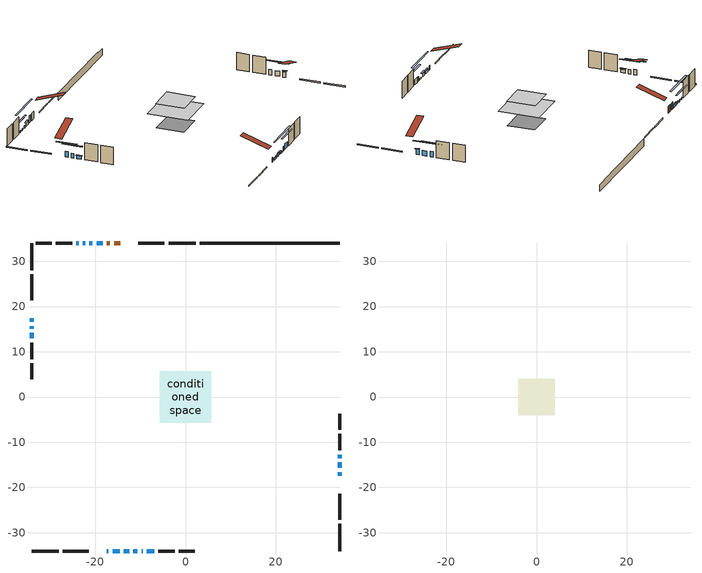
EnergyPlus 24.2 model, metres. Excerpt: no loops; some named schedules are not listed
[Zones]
conditioned space
 floor adiabatic (AdiabaticFloorConstruction): -5.64,-5.64 -5.64,5.64 5.64,5.64 5.64,-5.64 z3.04
 floor foundation (Slab1 construction): -3.91,-3.81 -3.91,3.81 3.91,3.81 3.91,-3.81 z-1.49
 wall outside (RimJoist1 construction): 2.22,34.04 -3.76,34.04 / -34.04,-34.04 -28.06,-34.04 / -34.04,34.04 -34.04,28.06 / 34.04,-34.04 34.04,-28.06 z0.6:0.9
 wall outside (RimJoist2 construction): -4.69,34.04 -10.48,34.04 / -27.13,-34.04 -21.34,-34.04 / -34.04,27.13 -34.04,21.34 / 34.04,-27.13 34.04,-21.34 z0.6:0.9
 wall outside (AdiabaticWallConstruction 1): -14.38,34.04 -15.78,34.04 / -16.71,34.04 -17.41,34.04 z0.6:2.63
 wall outside (AdiabaticWallConstruction): -17.44,-34.04 -17.02,-34.04 / -34.04,15.69 -34.04,15.08 / -9.7,-34.04 -9.49,-34.04 z0.6:1.82; -34.04,17.43 -34.04,16.62 / 34.04,-17.43 34.04,-16.62 / 34.04,-13.54 34.04,-12.73 z0.6:2.13; -18.34,34.04 -19.64,34.04 z0.6:1.41; -16.1,-34.04 -14.57,-34.04 z0.6:1.21; -13.64,-34.04 -12.42,-34.04 / -34.04,14.15 -34.04,12.93 z0.6:1.52; -20.56,34.04 -21.23,34.04 z0.6:1.31; -11.5,-34.04 -10.63,-34.04 z0.6:0.86; 34.04,-15.69 34.04,-14.47 z0.6:2.02; -22.15,34.04 -22.67,34.04 / -23.59,34.04 -24.11,34.04 z0.6:1.11; -8.57,-34.04 -6.94,-34.04 z0.6:2.12
 wall outside (Wall1 construction): -25.03,34.04 -28.65,34.04 / -6.01,-34.04 -2.39,-34.04 / -34.04,12 -34.04,8.38 / 34.04,-11.8 34.04,-8.18 z0.6:5.48
 wall outside (Wall2 construction): -29.58,34.04 -33.11,34.04 / -1.46,-34.04 2.07,-34.04 / -34.04,7.45 -34.04,3.92 / 34.04,-7.25 34.04,-3.72 z0.6:5.48
 wall foundation (FoundationWall1 construction): 3.15,34.04,-1.49 3.15,34.04,0.6 30.95,34.04,0.6 30.95,34.04,0.38 34.04,34.04,0.38 34.04,34.04,-1.49
 window (WindowConstruction 12): -17.43,-34.04 -17.02,-34.04 z0.6:1.82
 window (WindowConstruction 5): -34.04,17.43 -34.04,16.62 z0.6:2.12
 window (WindowConstruction 6): -34.04,15.69 -34.04,15.08 z0.6:1.82
 window (WindowConstruction 7): 34.04,-17.43 34.04,-16.62 z0.6:2.12
 window (WindowConstruction 8): -18.34,34.04 -19.64,34.04 z0.6:1.41
 window (WindowConstruction 9): -16.09,-34.04 -14.57,-34.04 z0.6:1.21
 window (WindowConstruction 10): -13.64,-34.04 -12.42,-34.04 z0.6:1.51
 window (WindowConstruction 11): -34.04,14.15 -34.04,12.93 z0.6:1.51
 window (WindowConstruction 14): -20.57,34.04 -21.23,34.04 z0.6:1.31
 window (WindowConstruction 15): -11.49,-34.04 -10.63,-34.04 z0.6:0.85
 window (WindowConstruction 13): -9.7,-34.04 -9.5,-34.04 z0.6:1.82
 window (WindowConstruction): 34.04,-15.69 34.04,-14.47 z0.6:2.02
 window (WindowConstruction 1): 34.04,-13.54 34.04,-12.73 z0.6:2.12
 window (WindowConstruction 2): -22.16,34.04 -22.67,34.04 z0.6:1.11
 window (WindowConstruction 3): -23.6,34.04 -24.1,34.04 z0.6:1.11
 window (WindowConstruction 4): -8.57,-34.04 -6.94,-34.04 z0.6:2.12
 door (Door): -14.38,34.04 -15.78,34.04 z0.6:2.63
 door (Door 1): -16.71,34.04 -17.41,34.04 z0.6:2.63
 ceiling adiabatic (AdiabaticFloorConstruction): 5.64,-5.64 5.64,5.64 -5.64,5.64 -5.64,-5.64 z3.04
attic - vented
 floor to conditioned space (Floor1 construction Reversed): -3.99,-3.99 -3.99,3.99 3.99,3.99 3.99,-3.99 z5.48
 roof outside (Roof1 construction): -13.45,34.04,5.48 -13.45,26.27,8.07 -11.41,26.27,8.07 -11.41,34.04,5.48; -18.36,-34.04,5.48 -18.36,-26.27,8.07 -20.41,-26.27,8.07 -20.41,-34.04,5.48; -34.04,18.36,5.48 -26.27,18.36,8.07 -26.27,20.41,8.07 -34.04,20.41,5.48; 34.04,-18.36,5.48 26.27,-18.36,8.07 26.27,-20.41,8.07 34.04,-20.41,5.48
shading: -34.04,14.09 -34.04,19.96 -34.45,19.96 -34.45,14.09 z4.65; -34.04,12.55 -34.04,18.22 -34.45,18.22 -34.45,12.55 z4.35; 34.04,-16.42 34.04,-17.63 34.45,-17.63 34.45,-16.42 z2.33; -19.84,34.04 -18.14,34.04 -18.14,34.45 -19.84,34.45 z1.61; -14.37,-34.04 -16.3,-34.04 -16.3,-34.45 -14.37,-34.45 z1.41; -12.22,-34.04 -13.84,-34.04 -13.84,-34.45 -12.22,-34.45 z1.72; -34.04,12.73 -34.04,14.35 -34.45,14.35 -34.45,12.73 z1.72; -26.38,34.04 -15.41,34.04 -15.41,34.45 -26.38,34.45 z6.46; -5.48,-34.04 -16.64,-34.04 -16.64,-34.45 -5.48,-34.45 z6; 34.04,-11.94 34.04,-18.22 34.45,-18.22 34.45,-11.94 z4.55; 34.04,-10.2 34.04,-16.07 34.45,-16.07 34.45,-10.2 z4.65; -25.2,34.04 -19.63,34.04 -19.63,34.45 -25.2,34.45 z3.64; -26.63,34.04 -21.07,34.04 -21.07,34.45 -26.63,34.45 z3.64; -4.41,-34.04 -11.1,-34.04 -11.1,-34.45 -4.41,-34.45 z4.65
[Building]
Building 1: Terrain=Suburbs
[Site:Location]
Trenton AP_ON: Latitude {deg}=44.12; Longitude {deg}=-77.53; Time Zone {hr}=-5; Elevation {m}=86; Keep Site Location Information=Yes
[Site:GroundTemperature:Shallow]
3.8015, 1.8568, 1.70106, 2.62392, 6.3287, 10.0162, 13.2131, 15.2382, 15.4103, 13.7632, 10.6478, 7.07342
[Site:WaterMainsTemperature]
Calculation Method=Schedule; Temperature Schedule=mains temperature schedule
[Material] Roughness=Rough; Thermal Absorptance=0.9
Name | Thickness {m} | Conductivity {W/m-K} | Density {kg/m3} | Specific Heat {J/kg-K} | Solar Absorptance | Visible Absorptance
asphalt or fiberglass shingles | 0.00635 | 0.162714 | 1121.4 | 1465.45 | 0.4 | 0.4
ceiling stud and cavity | 0.1397 | 0.1003 | 65.682 | 1177.47 | 0.7 | 0.7
concrete 4.0 in. | 0.1016 | 1.803125 | 2242.8 | 837.4 | 0.7 | 0.7
concrete 8.0 in. | 0.2032 | 1.803125 | 2242.8 | 837.4 | 0.7 | 0.7
door material | 0.04445 | 0.188738 | 512.64 | 1214.23 | 0.7 | 0.7
door material 1 | 0.04445 | 0.327969 | 512.64 | 1214.23 | 0.7 | 0.7
exterior vertical ins | 0.013954 | 0.029427 | 32.04 | 1214.23 | 0.7 | 0.7
floor covering | 0.0127 | 0.0433444 | 54.468 | 1339.84 | 0.6 | 0.6
floor rigid ins; wall rigid ins | 0.512978 | 0.029427 | 32.04 | 1214.23 | 0.7 | 0.7
floor stud and cavity | 0.1397 | 1.75129 | 37.0049 | 1207.88 | 0.7 | 0.7
furniture material conditioned space 1 | 0.1524 | 0.115458 | 640.8 | 1214.23 | 0.6 | 0.6
gypsum board | 0.0127 | 0.160291 | 801 | 837.4 | 0.6 | 0.6
gypsum board 1 | 0.0127 | 0.160291 | 801 | 837.4 | 0.7 | 0.7
osb sheathing 0.5 in. | 0.0127 | 0.115458 | 512.64 | 1214.23 | 0.7 | 0.7
osb sheathing 0.75 in. | 0.01905 | 0.115458 | 512.64 | 1214.23 | 0.7 | 0.7
osb sheathing 2.0 in. | 0.0508 | 0.115458 | 512.64 | 1214.23 | 0.7 | 0.7
rim joist stud and cavity | 0.0508 | 0.141021 | 125.044 | 1163.47 | 0.6 | 0.6
rim joist stud and cavity 1 | 0.0508 | 0.107068 | 50.32683 | 1063.81 | 0.6 | 0.6
slab rigid ins | 0.00025908 | 0.029427 | 32.04 | 1214.23 | 0.7 | 0.7
wall stud and cavity | 0.1397 | 0.219171 | 139.0536 | 1170.24 | 0.7 | 0.7
wall stud and cavity 1 | 0.1397 | 0.218567 | 139.0536 | 1170.24 | 0.7 | 0.7
wall stud and cavity 2 | 0.0889 | 0.380278 | 52.3479 | 1209.89 | 0.7 | 0.7
wall stud and cavity 3 | 0.0889 | 0.391764 | 83.0341 | 1211.67 | 0.7 | 0.7
wood siding | 0.0254 | 0.102417 | 544.68 | 1172.36 | 0.4 | 0.4
wood siding 1; wood siding 2; wood siding 3 | 0.0254 | 0.102417 | 544.68 | 1172.36 | 0.7 | 0.7
[WindowMaterial:SimpleGlazingSystem]
Name | U-Factor {W/m2-K} | Solar Heat Gain Coefficient
WindowMaterial | 2.424506 | 0.63
WindowMaterial 1 | 2.46993 | 0.61
WindowMaterial 10 | 5.31574 | 0.67
WindowMaterial 11 | 4.584985 | 0.54
WindowMaterial 2 | 2.67093 | 0.51
WindowMaterial 3 | 2.73339 | 0.54
WindowMaterial 4 | 2.5375 | 0.58
WindowMaterial 5 | 2.48299 | 0.6
WindowMaterial 6 | 5.50596 | 0.71
WindowMaterial 7 | 2.47163 | 0.61
WindowMaterial 8 | 4.98699 | 0.61
WindowMaterial 9 | 2.67661 | 0.51
[Construction]
AdiabaticFloorConstruction: floor stud and cavity, floor rigid ins, osb sheathing 0.75 in., floor covering
AdiabaticWallConstruction: wood siding 2, wall rigid ins, wall stud and cavity 2, gypsum board
AdiabaticWallConstruction 1: wood siding 3, wall rigid ins, wall stud and cavity 2, gypsum board
Door: door material
Door 1: door material 1
Floor1 construction Reversed: gypsum board, ceiling stud and cavity
FoundationWall1 construction: concrete 8.0 in., gypsum board 1
furniture construction conditioned space 1: furniture material conditioned space 1
PartitionWallConstruction: gypsum board, wall stud and cavity 3, gypsum board
RimJoist1 construction: wood siding 1, osb sheathing 2.0 in., rim joist stud and cavity
RimJoist2 construction: wood siding 1, rim joist stud and cavity 1
Roof1 construction: asphalt or fiberglass shingles
Slab1 construction: slab rigid ins, concrete 4.0 in.
Wall1 construction: wood siding, osb sheathing 0.5 in., wall stud and cavity, gypsum board
Wall2 construction: wood siding, osb sheathing 0.5 in., wall stud and cavity 1, gypsum board
WindowConstruction: WindowMaterial
WindowConstruction 1; WindowConstruction 4; WindowConstruction 5; WindowConstruction 7: WindowMaterial 1
WindowConstruction 10; WindowConstruction 11: WindowMaterial 7
WindowConstruction 12: WindowMaterial 8
WindowConstruction 13: WindowMaterial 9
WindowConstruction 14: WindowMaterial 10
WindowConstruction 15: WindowMaterial 11
WindowConstruction 2: WindowMaterial 2
WindowConstruction 3: WindowMaterial 3
WindowConstruction 6: WindowMaterial 4
WindowConstruction 8: WindowMaterial 5
WindowConstruction 9: WindowMaterial 6
[Zone] Multiplier=1; Part of Total Floor Area=Yes
Name | Volume {m3}
attic - vented | 26.7385
conditioned space | 467.9
[Space]
Name | Zone | Volume {m3}
attic - vented 1 | attic - vented | 26.7385
conditioned space 1 | conditioned space | 467.9
[ZoneInfiltration:EffectiveLeakageArea]
infil attic - vented 1: Zone or Space=attic - vented 1; Schedule=Always On Discrete; Effective Air Leakage Area {cm2}=2775.71; Stack Coefficient=0.000180063; Wind Coefficient=9.06636e-06
[ZoneMixing]
whole house fan mix: Zone or Space=attic - vented; Schedule=Always On Continuous; Design Flow Rate Calculation Method=Flow/Zone; Design Flow Rate {m3/s}=0; Source Zone or Space=conditioned space
[SurfaceProperty:ExposedFoundationPerimeter]
Slab1: Exposed Perimeter Calculation Method=TotalExposedPerimeter; Total Exposed Perimeter {m}=30.888
[InternalMass] Zone or ZoneList=conditioned space; Space or SpaceList=conditioned space 1
Name | Construction | Surface Area {m2}
furniture mass conditioned space 1 | furniture construction conditioned space 1 | 74.728
partition wall mass | PartitionWallConstruction | 186.82
[Lights]
interior lighting: Zone or ZoneList or Space or SpaceList=conditioned space 1; Schedule=interior lighting schedule; Design Level Calculation Method=LightingLevel; Lighting Level {W}=343.2; Return Air Fraction=0; Fraction Radiant=0.6; Fraction Visible=0.2; Fraction Replaceable=1
[People]
occupants: Zone or ZoneList or Space or SpaceList=conditioned space 1; Number of People Schedule=occupants schedule; Number of People Calculation Method=People; Number of People=3; Fraction Radiant=0.314171; Sensible Heat Fraction=0.56303; Activity Level Schedule=occupants activity schedule; Carbon Dioxide Generation Rate {m3/s-W}=0; Enable ASHRAE 55 Comfort Warnings=No; Mean Radiant Temperature Calculation Type=EnclosureAveraged
[ElectricEquipment] Zone or ZoneList or Space or SpaceList=conditioned space 1; Design Level Calculation Method=EquipmentLevel
Name | Schedule | Design Level {W} | Fraction Latent | Fraction Radiant | Fraction Lost
clothes dryer | clothes dryer schedule | 140.772 | 0.015 | 0.081 | 0.85
clothes washer | clothes washer schedule | 32.1985 | 0.03 | 0.162 | 0.7
cooking range | cooking range schedule | 215.147 | 0.08 | 0.432 | 0.2
dishwasher | dishwasher schedule | 66.8632 | 0.3 | 0.18 | 0.4
fridge | fridge schedule | 72.9452 | 0 | 0.6 | 0
mech vent bath fan 0 | mech vent bath fan 0 schedule | 50.2 | 0 | 0 | 1
mech vent house fan | mech vent house fan schedule | 0 | 0 | 0 | 1
mech vent house fan cfis | mech vent house fan cfis schedule | 0 | 0 | 0 | 0
misc plug loads | misc plug loads schedule | 494.7 | 0.045 | 0.513 | 0.1
whole house fan | Always On Discrete | 0 | 0 | 0 | 1
[OtherEquipment] Zone or ZoneList or Space or SpaceList=conditioned space 1; Design Level Calculation Method=EquipmentLevel
Name | Fuel Type | Schedule | Design Level {W} | Fraction Latent | Fraction Radiant | Fraction Lost
clothes dryer 1 | Electricity | clothes dryer schedule | 0 | 0.015 | 0.081 | 0.85
cooking range 1 | Electricity | cooking range schedule | 0 | 0.08 | 0.432 | 0.2
general water use latent | None | general water use schedule | 62.594 | 1 | 0 | 0
general water use sensible | None | general water use schedule | -61.6891 | 0 | 0.6 | 0
mech vent house fan latent load | None | Always On Discrete | 0 | 1 | 0 | 0
mech vent house fan sensible load | None | Always On Discrete | 0 | 0 | 0 | 0
water heater energy adjustment1 | NaturalGas | Always On Discrete | 0.01 | 0 | 0 | 1
[ZoneInfiltration:DesignFlowRate] Zone or ZoneList or Space or SpaceList=conditioned space 1; Schedule=Always On Discrete; Design Flow Rate Calculation Method=Flow/Zone; Design Flow Rate {m3/s}=0
infil flow; natural vent flow; whole house fan flow
[Foundation:Kiva]
Foundation Kiva 1: Initial Indoor Air Temperature {C}=18; Wall Height Above Grade {m}=0.599999; Wall Depth Below Slab {m}=0.2032; Custom Block Material Name 1=exterior vertical ins; Custom Block Depth 1 {m}=2.09001; Custom Block X Position 1 {m}=0.2159; Custom Block Z Position 1 {m}=0
[Foundation:Kiva:Settings]
Soil Conductivity {W/m-K}=0.849921; Soil Density {kg/m3}=1842.3; Soil Specific Heat {J/kg-K}=418.7; Ground Solar Absorptivity=0.9; Ground Thermal Absorptivity=0.9; Ground Surface Roughness {m}=0.03; Far-Field Width {m}=40; Deep-Ground Boundary Condition=ZeroFlux; Deep-Ground Depth {m}=40; Minimum Cell Dimension {m}=0.2; Maximum Cell Growth Coefficient=3; Simulation Timestep=Timestep
[Exterior:Lights]
exterior lighting: Schedule=exterior lighting schedule; Design Level {W}=75.6
[Schedule:Constant]
Name | Hourly Value
Always On Continuous; mech vent house fan schedule; mech vent house fan cfis schedule; Always On Discrete | 1
occupants activity schedule | 117.228
fridge schedule | 0
[Schedule:Week:Daily]
interior lighting schedule Week Rule - Jan1-Jan27: interior lighting schedule day, interior lighting schedule day, interior lighting schedule day, interior lighting schedule day, interior lighting schedule day, interior lighting schedule day, interior lighting schedule day, interior lighting schedule default day, interior lighting schedule default day, interior lighting schedule default day, interior lighting schedule default day, interior lighting schedule default day
interior lighting schedule Week Rule - Jan28-Feb3: interior lighting schedule day, interior lighting schedule day, interior lighting schedule day, interior lighting schedule day, interior lighting schedule day 1, interior lighting schedule day 1, interior lighting schedule day 1, interior lighting schedule default day, interior lighting schedule default day, interior lighting schedule default day, interior lighting schedule default day, interior lighting schedule default day
interior lighting schedule Week Rule - Feb4-Feb24: interior lighting schedule day 1, interior lighting schedule day 1, interior lighting schedule day 1, interior lighting schedule day 1, interior lighting schedule day 1, interior lighting schedule day 1, interior lighting schedule day 1, interior lighting schedule default day, interior lighting schedule default day, interior lighting schedule default day, interior lighting schedule default day, interior lighting schedule default day
interior lighting schedule Week Rule - Feb25-Mar3: interior lighting schedule day 1, interior lighting schedule day 1, interior lighting schedule day 1, interior lighting schedule day 1, interior lighting schedule day 2, interior lighting schedule day 2, interior lighting schedule day 2, interior lighting schedule default day, interior lighting schedule default day, interior lighting schedule default day, interior lighting schedule default day, interior lighting schedule default day
interior lighting schedule Week Rule - Mar4-Mar31: interior lighting schedule day 2, interior lighting schedule day 2, interior lighting schedule day 2, interior lighting schedule day 2, interior lighting schedule day 2, interior lighting schedule day 2, interior lighting schedule day 2, interior lighting schedule default day, interior lighting schedule default day, interior lighting schedule default day, interior lighting schedule default day, interior lighting schedule default day
interior lighting schedule Week Rule - Apr1-Apr28: interior lighting schedule day 3, interior lighting schedule day 3, interior lighting schedule day 3, interior lighting schedule day 3, interior lighting schedule day 3, interior lighting schedule day 3, interior lighting schedule day 3, interior lighting schedule default day, interior lighting schedule default day, interior lighting schedule default day, interior lighting schedule default day, interior lighting schedule default day
interior lighting schedule Week Rule - Apr29-May5: interior lighting schedule day 3, interior lighting schedule day 3, interior lighting schedule day 4, interior lighting schedule day 4, interior lighting schedule day 4, interior lighting schedule day 4, interior lighting schedule day 4, interior lighting schedule default day, interior lighting schedule default day, interior lighting schedule default day, interior lighting schedule default day, interior lighting schedule default day
interior lighting schedule Week Rule - May6-May26: interior lighting schedule day 4, interior lighting schedule day 4, interior lighting schedule day 4, interior lighting schedule day 4, interior lighting schedule day 4, interior lighting schedule day 4, interior lighting schedule day 4, interior lighting schedule default day, interior lighting schedule default day, interior lighting schedule default day, interior lighting schedule default day, interior lighting schedule default day
interior lighting schedule Week Rule - May27-Jun2: interior lighting schedule day 4, interior lighting schedule day 4, interior lighting schedule day 4, interior lighting schedule day 4, interior lighting schedule day 4, interior lighting schedule day 5, interior lighting schedule day 5, interior lighting schedule default day, interior lighting schedule default day, interior lighting schedule default day, interior lighting schedule default day, interior lighting schedule default day
interior lighting schedule Week Rule - Jun3-Jun30: interior lighting schedule day 5, interior lighting schedule day 5, interior lighting schedule day 5, interior lighting schedule day 5, interior lighting schedule day 5, interior lighting schedule day 5, interior lighting schedule day 5, interior lighting schedule default day, interior lighting schedule default day, interior lighting schedule default day, interior lighting schedule default day, interior lighting schedule default day
interior lighting schedule Week Rule - Jul1-Jul28: interior lighting schedule day 6, interior lighting schedule day 6, interior lighting schedule day 6, interior lighting schedule day 6, interior lighting schedule day 6, interior lighting schedule day 6, interior lighting schedule day 6, interior lighting schedule default day, interior lighting schedule default day, interior lighting schedule default day, interior lighting schedule default day, interior lighting schedule default day
interior lighting schedule Week Rule - Jul29-Aug4: interior lighting schedule day 6, interior lighting schedule day 6, interior lighting schedule day 6, interior lighting schedule day 7, interior lighting schedule day 7, interior lighting schedule day 7, interior lighting schedule day 7, interior lighting schedule default day, interior lighting schedule default day, interior lighting schedule default day, interior lighting schedule default day, interior lighting schedule default day
interior lighting schedule Week Rule - Aug5-Aug25: interior lighting schedule day 7, interior lighting schedule day 7, interior lighting schedule day 7, interior lighting schedule day 7, interior lighting schedule day 7, interior lighting schedule day 7, interior lighting schedule day 7, interior lighting schedule default day, interior lighting schedule default day, interior lighting schedule default day, interior lighting schedule default day, interior lighting schedule default day
interior lighting schedule Week Rule - Aug26-Sep1: interior lighting schedule day 7, interior lighting schedule day 7, interior lighting schedule day 7, interior lighting schedule day 7, interior lighting schedule day 7, interior lighting schedule day 7, interior lighting schedule day 8, interior lighting schedule default day, interior lighting schedule default day, interior lighting schedule default day, interior lighting schedule default day, interior lighting schedule default day
interior lighting schedule Week Rule - Sep2-Sep29: interior lighting schedule day 8, interior lighting schedule day 8, interior lighting schedule day 8, interior lighting schedule day 8, interior lighting schedule day 8, interior lighting schedule day 8, interior lighting schedule day 8, interior lighting schedule default day, interior lighting schedule default day, interior lighting schedule default day, interior lighting schedule default day, interior lighting schedule default day
interior lighting schedule Week Rule - Sep30-Oct6: interior lighting schedule day 8, interior lighting schedule day 9, interior lighting schedule day 9, interior lighting schedule day 9, interior lighting schedule day 9, interior lighting schedule day 9, interior lighting schedule day 9, interior lighting schedule default day, interior lighting schedule default day, interior lighting schedule default day, interior lighting schedule default day, interior lighting schedule default day
interior lighting schedule Week Rule - Oct7-Oct27: interior lighting schedule day 9, interior lighting schedule day 9, interior lighting schedule day 9, interior lighting schedule day 9, interior lighting schedule day 9, interior lighting schedule day 9, interior lighting schedule day 9, interior lighting schedule default day, interior lighting schedule default day, interior lighting schedule default day, interior lighting schedule default day, interior lighting schedule default day
interior lighting schedule Week Rule - Oct28-Nov3: interior lighting schedule day 9, interior lighting schedule day 9, interior lighting schedule day 9, interior lighting schedule day 9, interior lighting schedule day 10, interior lighting schedule day 10, interior lighting schedule day 10, interior lighting schedule default day, interior lighting schedule default day, interior lighting schedule default day, interior lighting schedule default day, interior lighting schedule default day
interior lighting schedule Week Rule - Nov4-Nov24: interior lighting schedule day 10, interior lighting schedule day 10, interior lighting schedule day 10, interior lighting schedule day 10, interior lighting schedule day 10, interior lighting schedule day 10, interior lighting schedule day 10, interior lighting schedule default day, interior lighting schedule default day, interior lighting schedule default day, interior lighting schedule default day, interior lighting schedule default day
interior lighting schedule Week Rule - Nov25-Dec1: interior lighting schedule day 10, interior lighting schedule day 10, interior lighting schedule day 10, interior lighting schedule day 10, interior lighting schedule day 10, interior lighting schedule day 10, interior lighting schedule day 11, interior lighting schedule default day, interior lighting schedule default day, interior lighting schedule default day, interior lighting schedule default day, interior lighting schedule default day
interior lighting schedule Week Rule - Dec2-Dec31: interior lighting schedule day 11, interior lighting schedule day 11, interior lighting schedule day 11, interior lighting schedule day 11, interior lighting schedule day 11, interior lighting schedule day 11, interior lighting schedule day 11, interior lighting schedule default day, interior lighting schedule default day, interior lighting schedule default day, interior lighting schedule default day, interior lighting schedule default day
occupants schedule Week Rule - Jan1-Dec31: occupants schedule day, occupants schedule day, occupants schedule day, occupants schedule day, occupants schedule day, occupants schedule day, occupants schedule day, occupants schedule default day, occupants schedule default day, occupants schedule default day, occupants schedule default day, occupants schedule default day
clothes dryer schedule Week Rule - Jan1-Dec31: clothes dryer schedule day, clothes dryer schedule day, clothes dryer schedule day, clothes dryer schedule day, clothes dryer schedule day, clothes dryer schedule day, clothes dryer schedule day, clothes dryer schedule default day, clothes dryer schedule default day, clothes dryer schedule default day, clothes dryer schedule default day, clothes dryer schedule default day
clothes washer schedule Week Rule - Jan1-Dec31: clothes washer schedule day, clothes washer schedule day, clothes washer schedule day, clothes washer schedule day, clothes washer schedule day, clothes washer schedule day, clothes washer schedule day, clothes washer schedule default day, clothes washer schedule default day, clothes washer schedule default day, clothes washer schedule default day, clothes washer schedule default day
cooking range schedule Week Rule - Jan1-Dec31: cooking range schedule day, cooking range schedule day, cooking range schedule day, cooking range schedule day, cooking range schedule day, cooking range schedule day, cooking range schedule day, cooking range schedule default day, cooking range schedule default day, cooking range schedule default day, cooking range schedule default day, cooking range schedule default day
dishwasher schedule Week Rule - Jan1-Dec31: dishwasher schedule day, dishwasher schedule day, dishwasher schedule day, dishwasher schedule day, dishwasher schedule day, dishwasher schedule day, dishwasher schedule day, dishwasher schedule default day, dishwasher schedule default day, dishwasher schedule default day, dishwasher schedule default day, dishwasher schedule default day
mech vent bath fan 0 schedule Week Rule - Jan1-Dec31: mech vent bath fan 0 schedule day, mech vent bath fan 0 schedule day, mech vent bath fan 0 schedule day, mech vent bath fan 0 schedule day, mech vent bath fan 0 schedule day, mech vent bath fan 0 schedule day, mech vent bath fan 0 schedule day, mech vent bath fan 0 schedule default day, mech vent bath fan 0 schedule default day, mech vent bath fan 0 schedule default day, mech vent bath fan 0 schedule default day, mech vent bath fan 0 schedule default day
misc plug loads schedule Week Rule - Jan1-Dec31: misc plug loads schedule day, misc plug loads schedule day, misc plug loads schedule day, misc plug loads schedule day, misc plug loads schedule day, misc plug loads schedule day, misc plug loads schedule day, misc plug loads schedule default day, misc plug loads schedule default day, misc plug loads schedule default day, misc plug loads schedule default day, misc plug loads schedule default day
general water use schedule Week Rule - Jan1-Dec31: general water use schedule day, general water use schedule day, general water use schedule day, general water use schedule day, general water use schedule day, general water use schedule day, general water use schedule day, general water use schedule default day, general water use schedule default day, general water use schedule default day, general water use schedule default day, general water use schedule default day
exterior lighting schedule Week Rule - Jan1-Jan27: exterior lighting schedule day, exterior lighting schedule day, exterior lighting schedule day, exterior lighting schedule day, exterior lighting schedule day, exterior lighting schedule day, exterior lighting schedule day, exterior lighting schedule default day, exterior lighting schedule default day, exterior lighting schedule default day, exterior lighting schedule default day, exterior lighting schedule default day
exterior lighting schedule Week Rule - Jan28-Feb3: exterior lighting schedule day, exterior lighting schedule day, exterior lighting schedule day, exterior lighting schedule day, exterior lighting schedule day 1, exterior lighting schedule day 1, exterior lighting schedule day 1, exterior lighting schedule default day, exterior lighting schedule default day, exterior lighting schedule default day, exterior lighting schedule default day, exterior lighting schedule default day
exterior lighting schedule Week Rule - Feb4-Feb24: exterior lighting schedule day 1, exterior lighting schedule day 1, exterior lighting schedule day 1, exterior lighting schedule day 1, exterior lighting schedule day 1, exterior lighting schedule day 1, exterior lighting schedule day 1, exterior lighting schedule default day, exterior lighting schedule default day, exterior lighting schedule default day, exterior lighting schedule default day, exterior lighting schedule default day
exterior lighting schedule Week Rule - Feb25-Mar3: exterior lighting schedule day 1, exterior lighting schedule day 1, exterior lighting schedule day 1, exterior lighting schedule day 1, exterior lighting schedule day 2, exterior lighting schedule day 2, exterior lighting schedule day 2, exterior lighting schedule default day, exterior lighting schedule default day, exterior lighting schedule default day, exterior lighting schedule default day, exterior lighting schedule default day
exterior lighting schedule Week Rule - Mar4-Mar31: exterior lighting schedule day 2, exterior lighting schedule day 2, exterior lighting schedule day 2, exterior lighting schedule day 2, exterior lighting schedule day 2, exterior lighting schedule day 2, exterior lighting schedule day 2, exterior lighting schedule default day, exterior lighting schedule default day, exterior lighting schedule default day, exterior lighting schedule default day, exterior lighting schedule default day
exterior lighting schedule Week Rule - Apr1-Apr28: exterior lighting schedule day 3, exterior lighting schedule day 3, exterior lighting schedule day 3, exterior lighting schedule day 3, exterior lighting schedule day 3, exterior lighting schedule day 3, exterior lighting schedule day 3, exterior lighting schedule default day, exterior lighting schedule default day, exterior lighting schedule default day, exterior lighting schedule default day, exterior lighting schedule default day
exterior lighting schedule Week Rule - Apr29-May5: exterior lighting schedule day 3, exterior lighting schedule day 3, exterior lighting schedule day 4, exterior lighting schedule day 4, exterior lighting schedule day 4, exterior lighting schedule day 4, exterior lighting schedule day 4, exterior lighting schedule default day, exterior lighting schedule default day, exterior lighting schedule default day, exterior lighting schedule default day, exterior lighting schedule default day
exterior lighting schedule Week Rule - May6-May26: exterior lighting schedule day 4, exterior lighting schedule day 4, exterior lighting schedule day 4, exterior lighting schedule day 4, exterior lighting schedule day 4, exterior lighting schedule day 4, exterior lighting schedule day 4, exterior lighting schedule default day, exterior lighting schedule default day, exterior lighting schedule default day, exterior lighting schedule default day, exterior lighting schedule default day
exterior lighting schedule Week Rule - May27-Jun2: exterior lighting schedule day 4, exterior lighting schedule day 4, exterior lighting schedule day 4, exterior lighting schedule day 4, exterior lighting schedule day 4, exterior lighting schedule day 5, exterior lighting schedule day 5, exterior lighting schedule default day, exterior lighting schedule default day, exterior lighting schedule default day, exterior lighting schedule default day, exterior lighting schedule default day
exterior lighting schedule Week Rule - Jun3-Jun30: exterior lighting schedule day 5, exterior lighting schedule day 5, exterior lighting schedule day 5, exterior lighting schedule day 5, exterior lighting schedule day 5, exterior lighting schedule day 5, exterior lighting schedule day 5, exterior lighting schedule default day, exterior lighting schedule default day, exterior lighting schedule default day, exterior lighting schedule default day, exterior lighting schedule default day
exterior lighting schedule Week Rule - Jul1-Jul28: exterior lighting schedule day 6, exterior lighting schedule day 6, exterior lighting schedule day 6, exterior lighting schedule day 6, exterior lighting schedule day 6, exterior lighting schedule day 6, exterior lighting schedule day 6, exterior lighting schedule default day, exterior lighting schedule default day, exterior lighting schedule default day, exterior lighting schedule default day, exterior lighting schedule default day
exterior lighting schedule Week Rule - Jul29-Aug4: exterior lighting schedule day 6, exterior lighting schedule day 6, exterior lighting schedule day 6, exterior lighting schedule day 7, exterior lighting schedule day 7, exterior lighting schedule day 7, exterior lighting schedule day 7, exterior lighting schedule default day, exterior lighting schedule default day, exterior lighting schedule default day, exterior lighting schedule default day, exterior lighting schedule default day
exterior lighting schedule Week Rule - Aug5-Aug25: exterior lighting schedule day 7, exterior lighting schedule day 7, exterior lighting schedule day 7, exterior lighting schedule day 7, exterior lighting schedule day 7, exterior lighting schedule day 7, exterior lighting schedule day 7, exterior lighting schedule default day, exterior lighting schedule default day, exterior lighting schedule default day, exterior lighting schedule default day, exterior lighting schedule default day
exterior lighting schedule Week Rule - Aug26-Sep1: exterior lighting schedule day 7, exterior lighting schedule day 7, exterior lighting schedule day 7, exterior lighting schedule day 7, exterior lighting schedule day 7, exterior lighting schedule day 7, exterior lighting schedule day 8, exterior lighting schedule default day, exterior lighting schedule default day, exterior lighting schedule default day, exterior lighting schedule default day, exterior lighting schedule default day
exterior lighting schedule Week Rule - Sep2-Sep29: exterior lighting schedule day 8, exterior lighting schedule day 8, exterior lighting schedule day 8, exterior lighting schedule day 8, exterior lighting schedule day 8, exterior lighting schedule day 8, exterior lighting schedule day 8, exterior lighting schedule default day, exterior lighting schedule default day, exterior lighting schedule default day, exterior lighting schedule default day, exterior lighting schedule default day
exterior lighting schedule Week Rule - Sep30-Oct6: exterior lighting schedule day 8, exterior lighting schedule day 9, exterior lighting schedule day 9, exterior lighting schedule day 9, exterior lighting schedule day 9, exterior lighting schedule day 9, exterior lighting schedule day 9, exterior lighting schedule default day, exterior lighting schedule default day, exterior lighting schedule default day, exterior lighting schedule default day, exterior lighting schedule default day
exterior lighting schedule Week Rule - Oct7-Oct27: exterior lighting schedule day 9, exterior lighting schedule day 9, exterior lighting schedule day 9, exterior lighting schedule day 9, exterior lighting schedule day 9, exterior lighting schedule day 9, exterior lighting schedule day 9, exterior lighting schedule default day, exterior lighting schedule default day, exterior lighting schedule default day, exterior lighting schedule default day, exterior lighting schedule default day
[Schedule:Year]
interior lighting schedule: interior lighting schedule Week Rule - Jan1-Jan27, 1, 1, 1, 27, interior lighting schedule Week Rule - Jan28-Feb3, 1, 28, 2, 3, interior lighting schedule Week Rule - Feb4-Feb24, 2, 4, 2, 24, interior lighting schedule Week Rule - Feb25-Mar3, 2, 25, 3, 3, interior lighting schedule Week Rule - Mar4-Mar31, 3, 4, 3, 31, interior lighting schedule Week Rule - Apr1-Apr28, 4, 1, 4, 28, interior lighting schedule Week Rule - Apr29-May5, 4, 29, 5, 5, interior lighting schedule Week Rule - May6-May26, 5, 6, 5, 26, interior lighting schedule Week Rule - May27-Jun2, 5, 27, 6, 2, interior lighting schedule Week Rule - Jun3-Jun30, 6, 3, 6, 30, interior lighting schedule Week Rule - Jul1-Jul28, 7, 1, 7, 28, interior lighting schedule Week Rule - Jul29-Aug4, 7, 29, 8, 4, interior lighting schedule Week Rule - Aug5-Aug25, 8, 5, 8, 25, interior lighting schedule Week Rule - Aug26-Sep1, 8, 26, 9, 1, interior lighting schedule Week Rule - Sep2-Sep29, 9, 2, 9, 29, interior lighting schedule Week Rule - Sep30-Oct6, 9, 30, 10, 6, interior lighting schedule Week Rule - Oct7-Oct27, 10, 7, 10, 27, interior lighting schedule Week Rule - Oct28-Nov3, 10, 28, 11, 3, interior lighting schedule Week Rule - Nov4-Nov24, 11, 4, 11, 24, interior lighting schedule Week Rule - Nov25-Dec1, 11, 25, 12, 1, interior lighting schedule Week Rule - Dec2-Dec31, 12, 2, 12, 31
occupants schedule: occupants schedule Week Rule - Jan1-Dec31, 1, 1, 12, 31
clothes dryer schedule: clothes dryer schedule Week Rule - Jan1-Dec31, 1, 1, 12, 31
clothes washer schedule: clothes washer schedule Week Rule - Jan1-Dec31, 1, 1, 12, 31
cooking range schedule: cooking range schedule Week Rule - Jan1-Dec31, 1, 1, 12, 31
dishwasher schedule: dishwasher schedule Week Rule - Jan1-Dec31, 1, 1, 12, 31
mech vent bath fan 0 schedule: mech vent bath fan 0 schedule Week Rule - Jan1-Dec31, 1, 1, 12, 31
misc plug loads schedule: misc plug loads schedule Week Rule - Jan1-Dec31, 1, 1, 12, 31
general water use schedule: general water use schedule Week Rule - Jan1-Dec31, 1, 1, 12, 31
exterior lighting schedule: exterior lighting schedule Week Rule - Jan1-Jan27, 1, 1, 1, 27, exterior lighting schedule Week Rule - Jan28-Feb3, 1, 28, 2, 3, exterior lighting schedule Week Rule - Feb4-Feb24, 2, 4, 2, 24, exterior lighting schedule Week Rule - Feb25-Mar3, 2, 25, 3, 3, exterior lighting schedule Week Rule - Mar4-Mar31, 3, 4, 3, 31, exterior lighting schedule Week Rule - Apr1-Apr28, 4, 1, 4, 28, exterior lighting schedule Week Rule - Apr29-May5, 4, 29, 5, 5, exterior lighting schedule Week Rule - May6-May26, 5, 6, 5, 26, exterior lighting schedule Week Rule - May27-Jun2, 5, 27, 6, 2, exterior lighting schedule Week Rule - Jun3-Jun30, 6, 3, 6, 30, exterior lighting schedule Week Rule - Jul1-Jul28, 7, 1, 7, 28, exterior lighting schedule Week Rule - Jul29-Aug4, 7, 29, 8, 4, exterior lighting schedule Week Rule - Aug5-Aug25, 8, 5, 8, 25, exterior lighting schedule Week Rule - Aug26-Sep1, 8, 26, 9, 1, exterior lighting schedule Week Rule - Sep2-Sep29, 9, 2, 9, 29, exterior lighting schedule Week Rule - Sep30-Oct6, 9, 30, 10, 6, exterior lighting schedule Week Rule - Oct7-Oct27, 10, 7, 10, 27, exterior lighting schedule Week Rule - Oct28-Nov3, 10, 28, 11, 3, exterior lighting schedule Week Rule - Nov4-Nov24, 11, 4, 11, 24, exterior lighting schedule Week Rule - Nov25-Dec1, 11, 25, 12, 1, exterior lighting schedule Week Rule - Dec2-Dec31, 12, 2, 12, 31
[Schedule:Compact]
mains temperature schedule: Through: 01/01, For: AllDays, Until: 24:00, 7.86667, Through: 01/02, For: AllDays, Until: 24:00, 7.8, Through: 01/03, For: AllDays, Until: 24:00, 7.735, Through: 01/04, For: AllDays, Until: 24:00, 7.67111, Through: 01/05, For: AllDays, Until: 24:00, 7.60778, Through: 01/06, For: AllDays, Until: 24:00, 7.54611, Through: 01/07, For: AllDays, Until: 24:00, 7.48611, Through: 01/08, For: AllDays, Until: 24:00, 7.42667, Through: 01/09, For: AllDays, Until: 24:00, 7.36889, Through: 01/10, For: AllDays, Until: 24:00, 7.31222, Through: 01/11, For: AllDays, Until: 24:00, 7.25722, Through: 01/12, For: AllDays, Until: 24:00, 7.20333, Through: 01/13, For: AllDays, Until: 24:00, 7.15056, Through: 01/14, For: AllDays, Until: 24:00, 7.09944, Through: 01/15, For: AllDays, Until: 24:00, 7.04944, Through: 01/16, For: AllDays, Until: 24:00, 7.00111, Through: 01/17, For: AllDays, Until: 24:00, 6.95389, Through: 01/18, For: AllDays, Until: 24:00, 6.90778, Through: 01/19, For: AllDays, Until: 24:00, 6.86389, Through: 01/20, For: AllDays, Until: 24:00, 6.82111, Through: 01/21, For: AllDays, Until: 24:00, 6.77944, Through: 01/22, For: AllDays, Until: 24:00, 6.73944, Through: 01/23, For: AllDays, Until: 24:00, 6.70111, Through: 01/24, For: AllDays, Until: 24:00, 6.66444, Through: 01/25, For: AllDays, Until: 24:00, 6.62889, Through: 01/26, For: AllDays, Until: 24:00, 6.595, Through: 01/27, For: AllDays, Until: 24:00, 6.56222, Through: 01/28, For: AllDays, Until: 24:00, 6.53167, Through: 01/29, For: AllDays, Until: 24:00, 6.50222, Through: 01/30, For: AllDays, Until: 24:00, 6.47444, Through: 01/31, For: AllDays, Until: 24:00, 6.44833, Through: 02/01, For: AllDays, Until: 24:00, 6.42333, Through: 02/02, For: AllDays, Until: 24:00, 6.40056, Through: 02/03, For: AllDays, Until: 24:00, 6.37889, Through: 02/04, For: AllDays, Until: 24:00, 6.35889, Through: 02/05, For: AllDays, Until: 24:00, 6.34056, Through: 02/06, For: AllDays, Until: 24:00, 6.32389, Through: 02/07, For: AllDays, Until: 24:00, 6.30833, Through: 02/08, For: AllDays, Until: 24:00, 6.295, Through: 02/09, For: AllDays, Until: 24:00, 6.28278, Through: 02/10, For: AllDays, Until: 24:00, 6.27278, Through: 02/11, For: AllDays, Until: 24:00, 6.26389, Through: 02/12, For: AllDays, Until: 24:00, 6.25667, Through: 02/13, For: AllDays, Until: 24:00, 6.25111, Through: 02/14, For: AllDays, Until: 24:00, 6.24722, Through: 02/15, For: AllDays, Until: 24:00, 6.245, Through: 02/16, For: AllDays, Until: 24:00, 6.24444, Through: 02/17, For: AllDays, Until: 24:00, 6.24556, Through: 02/18, For: AllDays, Until: 24:00, 6.24778, Through: 02/19, For: AllDays, Until: 24:00, 6.25222, Through: 02/20, For: AllDays, Until: 24:00, 6.25778, Through: 02/21, For: AllDays, Until: 24:00, 6.26556, Through: 02/22, For: AllDays, Until: 24:00, 6.27444, Through: 02/23, For: AllDays, Until: 24:00, 6.285, Through: 02/24, For: AllDays, Until: 24:00, 6.29778, Through: 02/25, For: AllDays, Until: 24:00, 6.31167, Through: 02/26, For: AllDays, Until: 24:00, 6.32722, Through: 02/27, For: AllDays, Until: 24:00, 6.34389, Through: 02/28, For: AllDays, Until: 24:00, 6.36278, Through: 03/01, For: AllDays, Until: 24:00, 6.38333, Through: 03/02, For: AllDays, Until: 24:00, 6.405, Through: 03/03, For: AllDays, Until: 24:00, 6.42833, Through: 03/04, For: AllDays, Until: 24:00, 6.45333, Through: 03/05, For: AllDays, Until: 24:00, 6.48, Through: 03/06, For: AllDays, Until: 24:00, 6.50833, Through: 03/07, For: AllDays, Until: 24:00, 6.53778, Through: 03/08, For: AllDays, Until: 24:00, 6.56889, Through: 03/09, For: AllDays, Until: 24:00, 6.60167, Through: 03/10, For: AllDays, Until: 24:00, 6.63611, Through: 03/11, For: AllDays, Until: 24:00, 6.67167, Through: 03/12, For: AllDays, Until: 24:00, 6.70889, Through: 03/13, For: AllDays, Until: 24:00, 6.74778, Through: 03/14, For: AllDays, Until: 24:00, 6.78778, Through: 03/15, For: AllDays, Until: 24:00, 6.82944, Through: 03/16, For: AllDays, Until: 24:00, 6.87278, Through: 03/17, For: AllDays, Until: 24:00, 6.91722, Through: 03/18, For: AllDays, Until: 24:00, 6.96333, Through: 03/19, For: AllDays, Until: 24:00, 7.01056, Through: 03/20, For: AllDays, Until: 24:00, 7.05944, Through: 03/21, For: AllDays, Until: 24:00, 7.11, Through: 03/22, For: AllDays, Until: 24:00, 7.16111, Through: 03/23, For: AllDays, Until: 24:00, 7.21444, Through: 03/24, For: AllDays, Until: 24:00, 7.26833, Through: 03/25, For: AllDays, Until: 24:00, 7.32389, Through: 03/26, For: AllDays, Until: 24:00, 7.38111, Through: 03/27, For: AllDays, Until: 24:00, 7.43889, Through: 03/28, For: AllDays, Until: 24:00, 7.49833, Through: 03/29, For: AllDays, Until: 24:00, 7.55889, Through: 03/30, For: AllDays, Until: 24:00, 7.62111, Through: 03/31, For: AllDays, Until: 24:00, 7.68389, Through: 04/01, For: AllDays, Until: 24:00, 7.74833, Through: 04/02, For: AllDays, Until: 24:00, 7.81389, Through: 04/03, For: AllDays, Until: 24:00, 7.88056, Through: 04/04, For: AllDays, Until: 24:00, 7.94833, Through: 04/05, For: AllDays, Until: 24:00, 8.01722, Through: 04/06, For: AllDays, Until: 24:00, 8.08722, Through: 04/07, For: AllDays, Until: 24:00, 8.15833, Through: 04/08, For: AllDays, Until: 24:00, 8.23056, Through: 04/09, For: AllDays, Until: 24:00, 8.30333, Through: 04/10, For: AllDays, Until: 24:00, 8.37778, Through: 04/11, For: AllDays, Until: 24:00, 8.45278, Through: 04/12, For: AllDays, Until: 24:00, 8.52889, Through: 04/13, For: AllDays, Until: 24:00, 8.60611, Through: 04/14, For: AllDays, Until: 24:00, 8.68389, Through: 04/15, For: AllDays, Until: 24:00, 8.76278, Through: 04/16, For: AllDays, Until: 24:00, 8.84278, Through: 04/17, For: AllDays, Until: 24:00, 8.92333, Through: 04/18, For: AllDays, Until: 24:00, 9.005, Through: 04/19, For: AllDays, Until: 24:00, 9.08722, Through: 04/20, For: AllDays, Until: 24:00, 9.17, Through: 04/21, For: AllDays, Until: 24:00, 9.25389, Through: 04/22, For: AllDays, Until: 24:00, 9.33833, Through: 04/23, For: AllDays, Until: 24:00, 9.42389, Through: 04/24, For: AllDays, Until: 24:00, 9.51, Through: 04/25, For: AllDays, Until: 24:00, 9.59611, Through: 04/26, For: AllDays, Until: 24:00, 9.68333, Through: 04/27, For: AllDays, Until: 24:00, 9.77111, Through: 04/28, For: AllDays, Until: 24:00, 9.86, Through: 04/29, For: AllDays, Until: 24:00, 9.94889, Through: 04/30, For: AllDays, Until: 24:00, 10.0383, Through: 05/01, For: AllDays, Until: 24:00, 10.1283, Through: 05/02, For: AllDays, Until: 24:00, 10.2189, Through: 05/03, For: AllDays, Until: 24:00, 10.3094, Through: 05/04, For: AllDays, Until: 24:00, 10.4006, Through: 05/05, For: AllDays, Until: 24:00, 10.4928, Through: 05/06, For: AllDays, Until: 24:00, 10.5844, Through: 05/07, For: AllDays, Until: 24:00, 10.6772, Through: 05/08, For: AllDays, Until: 24:00, 10.7694, Through: 05/09, For: AllDays, Until: 24:00, 10.8628, Through: 05/10, For: AllDays, Until: 24:00, 10.9561, Through: 05/11, For: AllDays, Until: 24:00, 11.0494, Through: 05/12, For: AllDays, Until: 24:00, 11.1433, Through: 05/13, For: AllDays, Until: 24:00, 11.2372, Through: 05/14, For: AllDays, Until: 24:00, 11.3311, Through: 05/15, For: AllDays, Until: 24:00, 11.425, Through: 05/16, For: AllDays, Until: 24:00, 11.5194, Through: 05/17, For: AllDays, Until: 24:00, 11.6133, Through: 05/18, For: AllDays, Until: 24:00, 11.7078, Through: 05/19, For: AllDays, Until: 24:00, 11.8022, Through: 05/20, For: AllDays, Until: 24:00, 11.8967, Through: 05/21, For: AllDays, Until: 24:00, 11.9906, Through: 05/22, For: AllDays, Until: 24:00, 12.085, Through: 05/23, For: AllDays, Until: 24:00, 12.1789, Through: 05/24, For: AllDays, Until: 24:00, 12.2728, Through: 05/25, For: AllDays, Until: 24:00, 12.3667, Through: 05/26, For: AllDays, Until: 24:00, 12.46, Through: 05/27, For: AllDays, Until: 24:00, 12.5533, Through: 05/28, For: AllDays, Until: 24:00, 12.6467, Through: 05/29, For: AllDays, Until: 24:00, 12.7394, Through: 05/30, For: AllDays, Until: 24:00, 12.8317, Through: 05/31, For: AllDays, Until: 24:00, 12.9239, Through: 06/01, For: AllDays, Until: 24:00, 13.0161, Through: 06/02, For: AllDays, Until: 24:00, 13.1072, Through: 06/03, For: AllDays, Until: 24:00, 13.1983, Through: 06/04, For: AllDays, Until: 24:00, 13.2889, Through: 06/05, For: AllDays, Until: 24:00, 13.3789, Through: 06/06, For: AllDays, Until: 24:00, 13.4689, Through: 06/07, For: AllDays, Until: 24:00, 13.5578, Through: 06/08, For: AllDays, Until: 24:00, 13.6467, Through: 06/09, For: AllDays, Until: 24:00, 13.7344, Through: 06/10, For: AllDays, Until: 24:00, 13.8217, Through: 06/11, For: AllDays, Until: 24:00, 13.9089, Through: 06/12, For: AllDays, Until: 24:00, 13.995, Through: 06/13, For: AllDays, Until: 24:00, 14.0806, Through: 06/14, For: AllDays, Until: 24:00, 14.165, Through: 06/15, For: AllDays, Until: 24:00, 14.2494, Through: 06/16, For: AllDays, Until: 24:00, 14.3328, Through: 06/17, For: AllDays, Until: 24:00, 14.415, Through: 06/18, For: AllDays, Until: 24:00, 14.4967, Through: 06/19, For: AllDays, Until: 24:00, 14.5778, Through: 06/20, For: AllDays, Until: 24:00, 14.6578, Through: 06/21, For: AllDays, Until: 24:00, 14.7372, Through: 06/22, For: AllDays, Until: 24:00, 14.8156, Through: 06/23, For: AllDays, Until: 24:00, 14.8928, Through: 06/24, For: AllDays, Until: 24:00, 14.9694, Through: 06/25, For: AllDays, Until: 24:00, 15.045, Through: 06/26, For: AllDays, Until: 24:00, 15.1194, Through: 06/27, For: AllDays, Until: 24:00, 15.1928, Through: 06/28, For: AllDays, Until: 24:00, 15.2656, Through: 06/29, For: AllDays, Until: 24:00, 15.3367, Through: 06/30, For: AllDays, Until: 24:00, 15.4072, Through: 07/01, For: AllDays, Until: 24:00, 15.4767, Through: 07/02, For: AllDays, Until: 24:00, 15.5444, Through: 07/03, For: AllDays, Until: 24:00, 15.6117, Through: 07/04, For: AllDays, Until: 24:00, 15.6778, Through: 07/05, For: AllDays, Until: 24:00, 15.7422, Through: 07/06, For: AllDays, Until: 24:00, 15.8056, Through: 07/07, For: AllDays, Until: 24:00, 15.8683, Through: 07/08, For: AllDays, Until: 24:00, 15.9294, Through: 07/09, For: AllDays, Until: 24:00, 15.9889, Through: 07/10, For: AllDays, Until: 24:00, 16.0478, Through: 07/11, For: AllDays, Until: 24:00, 16.105, Through: 07/12, For: AllDays, Until: 24:00, 16.1611, Through: 07/13, For: AllDays, Until: 24:00, 16.2156, Through: 07/14, For: AllDays, Until: 24:00, 16.2689, Through: 07/15, For: AllDays, Until: 24:00, 16.3211, Through: 07/16, For: AllDays, Until: 24:00, 16.3717, Through: 07/17, For: AllDays, Until: 24:00, 16.4211, Through: 07/18, For: AllDays, Until: 24:00, 16.4689, Through: 07/19, For: AllDays, Until: 24:00, 16.5156, Through: 07/20, For: AllDays, Until: 24:00, 16.5606, Through: 07/21, For: AllDays, Until: 24:00, 16.6039, Through: 07/22, For: AllDays, Until: 24:00, 16.6461, Through: 07/23, For: AllDays, Until: 24:00, 16.6867, Through: 07/24, For: AllDays, Until: 24:00, 16.7261, Through: 07/25, For: AllDays, Until: 24:00, 16.7639, Through: 07/26, For: AllDays, Until: 24:00, 16.8, Through: 07/27, For: AllDays, Until: 24:00, 16.835, Through: 07/28, For: AllDays, Until: 24:00, 16.8683, Through: 07/29, For: AllDays, Until: 24:00, 16.9, Through: 07/30, For: AllDays, Until: 24:00, 16.9306, Through: 07/31, For: AllDays, Until: 24:00, 16.9589, Through: 08/01, For: AllDays, Until: 24:00, 16.9861, Through: 08/02, For: AllDays, Until: 24:00, 17.0117, Through: 08/03, For: AllDays, Until: 24:00, 17.0356, Through: 08/04, For: AllDays, Until: 24:00, 17.0583, Through: 08/05, For: AllDays, Until: 24:00, 17.0789, Through: 08/06, For: AllDays, Until: 24:00, 17.0983, Through: 08/07, For: AllDays, Until: 24:00, 17.1161, Through: 08/08, For: AllDays, Until: 24:00, 17.1317, Through: 08/09, For: AllDays, Until: 24:00, 17.1461, Through: 08/10, For: AllDays, Until: 24:00, 17.1594, Through: 08/11, For: AllDays, Until: 24:00, 17.1706, Through: 08/12, For: AllDays, Until: 24:00, 17.18, Through: 08/13, For: AllDays, Until: 24:00, 17.1883, Through: 08/14, For: AllDays, Until: 24:00, 17.1944, Through: 08/15, For: AllDays, Until: 24:00, 17.1994, Through: 08/16, For: AllDays, Until: 24:00, 17.2028, Through: 08/17, For: AllDays, Until: 24:00, 17.2039, Through: 08/18, For: AllDays, Until: 24:00, 17.2039, Through: 08/19, For: AllDays, Until: 24:00, 17.2022, Through: 08/20, For: AllDays, Until: 24:00, 17.1989, Through: 08/21, For: AllDays, Until: 24:00, 17.1939, Through: 08/22, For: AllDays, Until: 24:00, 17.1872, Through: 08/23, For: AllDays, Until: 24:00, 17.1794, Through: 08/24, For: AllDays, Until: 24:00, 17.1694, Through: 08/25, For: AllDays, Until: 24:00, 17.1583, Through: 08/26, For: AllDays, Until: 24:00, 17.145, Through: 08/27, For: AllDays, Until: 24:00, 17.1306, Through: 08/28, For: AllDays, Until: 24:00, 17.1144, Through: 08/29, For: AllDays, Until: 24:00, 17.0967, Through: 08/30, For: AllDays, Until: 24:00, 17.0772, Through: 08/31, For: AllDays, Until: 24:00, 17.0561, Through: 09/01, For: AllDays, Until: 24:00, 17.0333, Through: 09/02, For: AllDays, Until: 24:00, 17.0094, Through: 09/03, For: AllDays, Until: 24:00, 16.9833, Through: 09/04, For: AllDays, Until: 24:00, 16.9561, Through: 09/05, For: AllDays, Until: 24:00, 16.9272, Through: 09/06, For: AllDays, Until: 24:00, 16.8972, Through: 09/07, For: AllDays, Until: 24:00, 16.865, Through: 09/08, For: AllDays, Until: 24:00, 16.8317, Through: 09/09, For: AllDays, Until: 24:00, 16.7967, Through: 09/10, For: AllDays, Until: 24:00, 16.7606, Through: 09/11, For: AllDays, Until: 24:00, 16.7228, Through: 09/12, For: AllDays, Until: 24:00, 16.6833, Through: 09/13, For: AllDays, Until: 24:00, 16.6422, Through: 09/14, For: AllDays, Until: 24:00, 16.6, Through: 09/15, For: AllDays, Until: 24:00, 16.5561, Through: 09/16, For: AllDays, Until: 24:00, 16.5111, Through: 09/17, For: AllDays, Until: 24:00, 16.4644, Through: 09/18, For: AllDays, Until: 24:00, 16.4161, Through: 09/19, For: AllDays, Until: 24:00, 16.3667, Through: 09/20, For: AllDays, Until: 24:00, 16.3161, Through: 09/21, For: AllDays, Until: 24:00, 16.2639, Through: 09/22, For: AllDays, Until: 24:00, 16.2106, Through: 09/23, For: AllDays, Until: 24:00, 16.1556, Through: 09/24, For: AllDays, Until: 24:00, 16.0994, Through: 09/25, For: AllDays, Until: 24:00, 16.0422, Through: 09/26, For: AllDays, Until: 24:00, 15.9833, Through: 09/27, For: AllDays, Until: 24:00, 15.9233, Through: 09/28, For: AllDays, Until: 24:00, 15.8622, Through: 09/29, For: AllDays, Until: 24:00, 15.8, Through: 09/30, For: AllDays, Until: 24:00, 15.7361, Through: 10/01, For: AllDays, Until: 24:00, 15.6711, Through: 10/02, For: AllDays, Until: 24:00, 15.605, Through: 10/03, For: AllDays, Until: 24:00, 15.5383, Through: 10/04, For: AllDays, Until: 24:00, 15.47, Through: 10/05, For: AllDays, Until: 24:00, 15.4006, Through: 10/06, For: AllDays, Until: 24:00, 15.33, Through: 10/07, For: AllDays, Until: 24:00, 15.2583, Through: 10/08, For: AllDays, Until: 24:00, 15.1861, Through: 10/09, For: AllDays, Until: 24:00, 15.1122, Through: 10/10, For: AllDays, Until: 24:00, 15.0378, Through: 10/11, For: AllDays, Until: 24:00, 14.9622, Through: 10/12, For: AllDays, Until: 24:00, 14.8856, Through: 10/13, For: AllDays, Until: 24:00, 14.8078, Through: 10/14, For: AllDays, Until: 24:00, 14.7294, Through: 10/15, For: AllDays, Until: 24:00, 14.65, Through: 10/16, For: AllDays, Until: 24:00, 14.57, Through: 10/17, For: AllDays, Until: 24:00, 14.4889, Through: 10/18, For: AllDays, Until: 24:00, 14.4072, Through: 10/19, For: AllDays, Until: 24:00, 14.3244, Through: 10/20, For: AllDays, Until: 24:00, 14.2411, Through: 10/21, For: AllDays, Until: 24:00, 14.1572, Through: 10/22, For: AllDays, Until: 24:00, 14.0722, Through: 10/23, For: AllDays, Until: 24:00, 13.9867, Through: 10/24, For: AllDays, Until: 24:00, 13.9006, Through: 10/25, For: AllDays, Until: 24:00, 13.8133, Through: 10/26, For: AllDays, Until: 24:00, 13.7261, Through: 10/27, For: AllDays, Until: 24:00, 13.6378, Through: 10/28, For: AllDays, Until: 24:00, 13.5494, Through: 10/29, For: AllDays, Until: 24:00, 13.46, Through: 10/30, For: AllDays, Until: 24:00, 13.3706, Through: 10/31, For: AllDays, Until: 24:00, 13.2806, Through: 11/01, For: AllDays, Until: 24:00, 13.1894, Through: 11/02, For: AllDays, Until: 24:00, 13.0983, Through: 11/03, For: AllDays, Until: 24:00, 13.0072, Through: 11/04, For: AllDays, Until: 24:00, 12.915, Through: 11/05, For: AllDays, Until: 24:00, 12.8228, Through: 11/06, For: AllDays, Until: 24:00, 12.7306, Through: 11/07, For: AllDays, Until: 24:00, 12.6378, Through: 11/08, For: AllDays, Until: 24:00, 12.5444, Through: 11/09, For: AllDays, Until: 24:00, 12.4511, Through: 11/10, For: AllDays, Until: 24:00, 12.3578, Through: 11/11, For: AllDays, Until: 24:00, 12.2639, Through: 11/12, For: AllDays, Until: 24:00, 12.17, Through: 11/13, For: AllDays, Until: 24:00, 12.0756, Through: 11/14, For: AllDays, Until: 24:00, 11.9817, Through: 11/15, For: AllDays, Until: 24:00, 11.8872, Through: 11/16, For: AllDays, Until: 24:00, 11.7933, Through: 11/17, For: AllDays, Until: 24:00, 11.6989, Through: 11/18, For: AllDays, Until: 24:00, 11.6044, Through: 11/19, For: AllDays, Until: 24:00, 11.51, Through: 11/20, For: AllDays, Until: 24:00, 11.4161, Through: 11/21, For: AllDays, Until: 24:00, 11.3222, Through: 11/22, For: AllDays, Until: 24:00, 11.2278, Through: 11/23, For: AllDays, Until: 24:00, 11.1339, Through: 11/24, For: AllDays, Until: 24:00, 11.0406, Through: 11/25, For: AllDays, Until: 24:00, 10.9472, Through: 11/26, For: AllDays, Until: 24:00, 10.8539, Through: 11/27, For: AllDays, Until: 24:00, 10.7606, Through: 11/28, For: AllDays, Until: 24:00, 10.6683, Through: 11/29, For: AllDays, Until: 24:00, 10.5756, Through: 11/30, For: AllDays, Until: 24:00, 10.4839, Through: 12/01, For: AllDays, Until: 24:00, 10.3922, Through: 12/02, For: AllDays, Until: 24:00, 10.3006, Through: 12/03, For: AllDays, Until: 24:00, 10.21, Through: 12/04, For: AllDays, Until: 24:00, 10.1194, Through: 12/05, For: AllDays, Until: 24:00, 10.0294, Through: 12/06, For: AllDays, Until: 24:00, 9.94, Through: 12/07, For: AllDays, Until: 24:00, 9.85111, Through: 12/08, For: AllDays, Until: 24:00, 9.76278, Through: 12/09, For: AllDays, Until: 24:00, 9.675, Through: 12/10, For: AllDays, Until: 24:00, 9.58778, Through: 12/11, For: AllDays, Until: 24:00, 9.50167, Through: 12/12, For: AllDays, Until: 24:00, 9.41556, Through: 12/13, For: AllDays, Until: 24:00, 9.33056, Through: 12/14, For: AllDays, Until: 24:00, 9.24611, Through: 12/15, For: AllDays, Until: 24:00, 9.16222, Through: 12/16, For: AllDays, Until: 24:00, 9.07944, Through: 12/17, For: AllDays, Until: 24:00, 8.99722, Through: 12/18, For: AllDays, Until: 24:00, 8.91556, Through: 12/19, For: AllDays, Until: 24:00, 8.835, Through: 12/20, For: AllDays, Until: 24:00, 8.75556, Through: 12/21, For: AllDays, Until: 24:00, 8.67667, Through: 12/22, For: AllDays, Until: 24:00, 8.59889, Through: 12/23, For: AllDays, Until: 24:00, 8.52167, Through: 12/24, For: AllDays, Until: 24:00, 8.44556, Through: 12/25, For: AllDays, Until: 24:00, 8.37056, Through: 12/26, For: AllDays, Until: 24:00, 8.29667, Through: 12/27, For: AllDays, Until: 24:00, 8.22333, Through: 12/28, For: AllDays, Until: 24:00, 8.15111, Through: 12/29, For: AllDays, Until: 24:00, 8.08056, Through: 12/30, For: AllDays, Until: 24:00, 8.01056, Through: 12/31, For: AllDays, Until: 24:00, 7.94167
